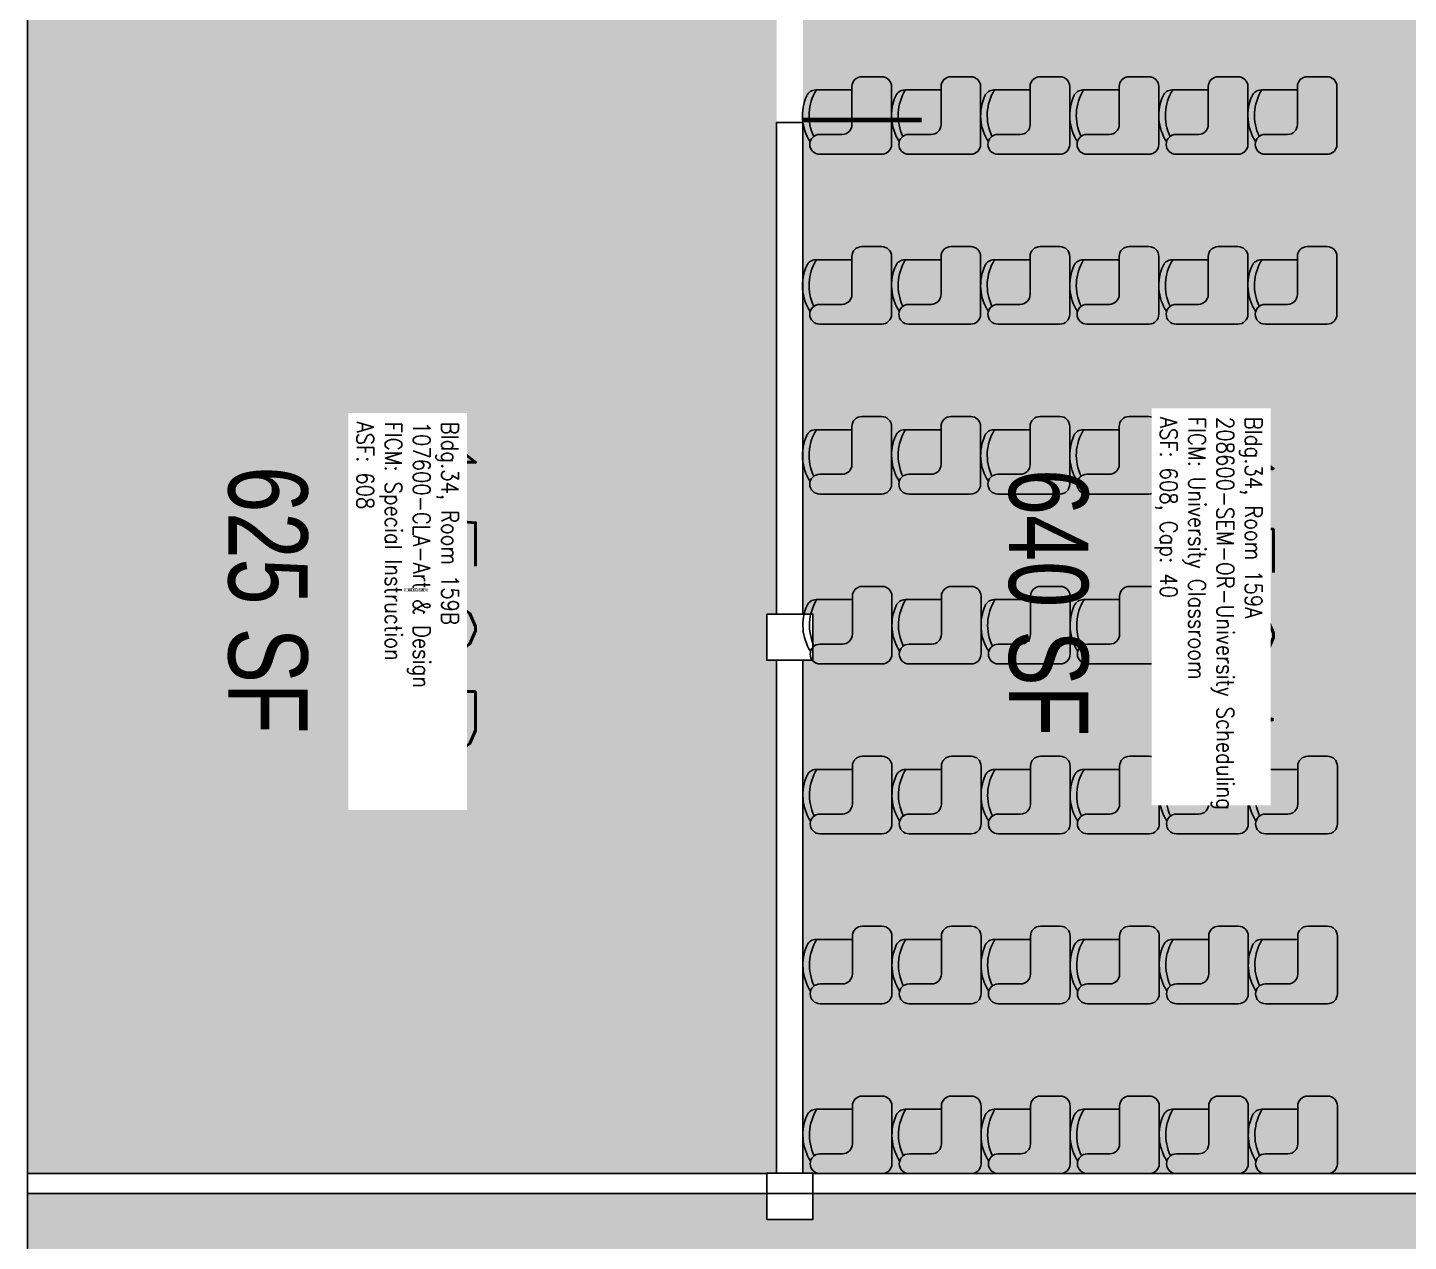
# Model space of a CAD drawing. Header units: inches. Extents: x -726 to 3772, y 0 to 2633.
# Drawn here: x 2896 to 3314.5, y 1725.8 to 2093.8 of the extents above; entities that cross this region are included whole.
import ezdxf
from ezdxf.enums import TextEntityAlignment as Align

# ---------------------------------------------------------------- set-up
doc = ezdxf.new("R2010")
doc.units = ezdxf.units.IN
doc.header["$LTSCALE"] = 10
doc.header["$MEASUREMENT"] = 0
for name, color, linetype in [('A-DOOR', 2, 'CONTINUOUS'), ('A-FURN', 3, 'CONTINUOUS'), ('A-IDEN-RNUM', 7, 'CONTINUOUS'), ('A-IDEN-SNUM', 4, 'CONTINUOUS'), ('A-IDEN-VNUM', 4, 'CONTINUOUS'), ('A-WALL', 5, 'CONTINUOUS'), ('AREA-TEXT', 3, 'CONTINUOUS'), ('Rooms-Category-Color', 7, 'CONTINUOUS'), ('Rooms-College-Color', 7, 'CONTINUOUS'), ('Rooms-Department-Color', 7, 'CONTINUOUS'), ('Rooms-Division-Color', 7, 'CONTINUOUS'), ('Rooms-Information', 7, 'CONTINUOUS')]:
    doc.layers.add(name, color=color, linetype=linetype)
doc.styles.add('AREA', font='arial.ttf', dxfattribs={"width": 0.75, "height": 24})
doc.styles.add('ROOMSNUMBER', font='txt', dxfattribs={"height": 0.03})
doc.styles.add('ROOMVNUMBER', font='simplex.shx', dxfattribs={"width": 0.85})

msp = doc.modelspace()

# ---------------------------------------------------------------- hatches: boundary and pattern name
at = {"layer": 'Rooms-Category-Color', "true_color": 0xe3f498}
msp.add_hatch(color=61, dxfattribs=at).paths.add_polyline_path([(3123, 2065), (3123, 2137), (3123, 2140), (3120, 2140), (3120, 2143), (2940, 2143), (2904, 2143), (2896, 2143), (2896, 1746.37), (3120, 1746.37), (3120, 1746.5), (3123, 1746.5), (3123, 1902), (3120, 1902), (3120, 1916), (3123, 1916)])
at = {"layer": 'Rooms-Category-Color', "true_color": 0xffff64}
msp.add_hatch(color=51, dxfattribs=at).paths.add_polyline_path([(3366, 2038), (3366, 2140), (3360, 2140), (3360, 2143), (3352, 2143), (3316, 2143), (3134, 2143), (3134, 2140), (3131, 2140), (3131, 2065), (3131, 1916), (3134, 1916), (3134, 1902), (3131, 1902), (3131, 1746.5), (3134, 1746.5), (3134, 1746.37), (3360, 1746.37), (3360, 1902), (3360, 1916), (3366, 1916)])
at = {"layer": 'Rooms-Category-Color', "true_color": 0xffe090}
msp.add_hatch(color=41, dxfattribs=at).paths.add_polyline_path([(3360, 1692.37), (3360, 1691.62), (3360, 1732.5), (3360, 1740.37), (3134, 1740.37), (3134, 1732.5), (3130, 1732.5), (3120, 1732.5), (3120, 1740.37), (2896, 1740.37), (2896, 1566.37), (3120, 1566.37), (3120, 1578.37), (3134, 1578.37), (3134, 1566.37), (3360, 1566.37), (3360, 1578.37), (3360, 1578.37), (3360, 1620.37)])
at = {"layer": 'Rooms-College-Color', "true_color": 0xb2d6e9}
for points in [[(3123, 2065), (3123, 2137), (3123, 2140), (3120, 2140), (3120, 2143), (2940, 2143), (2904, 2143), (2896, 2143), (2896, 1746.37), (3120, 1746.37), (3120, 1746.5), (3123, 1746.5), (3123, 1902), (3120, 1902), (3120, 1916), (3123, 1916)], [(3360, 1692.37), (3360, 1691.62), (3360, 1732.5), (3360, 1740.37), (3134, 1740.37), (3134, 1732.5), (3130, 1732.5), (3120, 1732.5), (3120, 1740.37), (2896, 1740.37), (2896, 1566.37), (3120, 1566.37), (3120, 1578.37), (3134, 1578.37), (3134, 1566.37), (3360, 1566.37), (3360, 1578.37), (3360, 1578.37), (3360, 1620.37)]]:
    msp.add_hatch(color=254, dxfattribs=at).paths.add_polyline_path(points)
at = {"layer": 'Rooms-College-Color', "true_color": 0xffff64}
msp.add_hatch(color=51, dxfattribs=at).paths.add_polyline_path([(3366, 2038), (3366, 2140), (3360, 2140), (3360, 2143), (3352, 2143), (3316, 2143), (3134, 2143), (3134, 2140), (3131, 2140), (3131, 2065), (3131, 1916), (3134, 1916), (3134, 1902), (3131, 1902), (3131, 1746.5), (3134, 1746.5), (3134, 1746.37), (3360, 1746.37), (3360, 1902), (3360, 1916), (3366, 1916)])
at = {"layer": 'Rooms-Department-Color', "true_color": 0xb2d6e9}
for points in [[(3123, 2065), (3123, 2137), (3123, 2140), (3120, 2140), (3120, 2143), (2940, 2143), (2904, 2143), (2896, 2143), (2896, 1746.37), (3120, 1746.37), (3120, 1746.5), (3123, 1746.5), (3123, 1902), (3120, 1902), (3120, 1916), (3123, 1916)], [(3360, 1692.37), (3360, 1691.62), (3360, 1732.5), (3360, 1740.37), (3134, 1740.37), (3134, 1732.5), (3130, 1732.5), (3120, 1732.5), (3120, 1740.37), (2896, 1740.37), (2896, 1566.37), (3120, 1566.37), (3120, 1578.37), (3134, 1578.37), (3134, 1566.37), (3360, 1566.37), (3360, 1578.37), (3360, 1578.37), (3360, 1620.37)]]:
    msp.add_hatch(color=254, dxfattribs=at).paths.add_polyline_path(points)
at = {"layer": 'Rooms-Department-Color', "true_color": 0x003fff}
msp.add_hatch(color=160, dxfattribs=at).paths.add_polyline_path([(3366, 2038), (3366, 2140), (3360, 2140), (3360, 2143), (3352, 2143), (3316, 2143), (3134, 2143), (3134, 2140), (3131, 2140), (3131, 2065), (3131, 1916), (3134, 1916), (3134, 1902), (3131, 1902), (3131, 1746.5), (3134, 1746.5), (3134, 1746.37), (3360, 1746.37), (3360, 1902), (3360, 1916), (3366, 1916)])
at = {"layer": 'Rooms-Division-Color', "true_color": 0xb2d6e9}
for points in [[(3123, 2065), (3123, 2137), (3123, 2140), (3120, 2140), (3120, 2143), (2940, 2143), (2904, 2143), (2896, 2143), (2896, 1746.37), (3120, 1746.37), (3120, 1746.5), (3123, 1746.5), (3123, 1902), (3120, 1902), (3120, 1916), (3123, 1916)], [(3360, 1692.37), (3360, 1691.62), (3360, 1732.5), (3360, 1740.37), (3134, 1740.37), (3134, 1732.5), (3130, 1732.5), (3120, 1732.5), (3120, 1740.37), (2896, 1740.37), (2896, 1566.37), (3120, 1566.37), (3120, 1578.37), (3134, 1578.37), (3134, 1566.37), (3360, 1566.37), (3360, 1578.37), (3360, 1578.37), (3360, 1620.37)]]:
    msp.add_hatch(color=254, dxfattribs=at).paths.add_polyline_path(points)
at = {"layer": 'Rooms-Division-Color', "true_color": 0x003fff}
msp.add_hatch(color=160, dxfattribs=at).paths.add_polyline_path([(3366, 2038), (3366, 2140), (3360, 2140), (3360, 2143), (3352, 2143), (3316, 2143), (3134, 2143), (3134, 2140), (3131, 2140), (3131, 2065), (3131, 1916), (3134, 1916), (3134, 1902), (3131, 1902), (3131, 1746.5), (3134, 1746.5), (3134, 1746.37), (3360, 1746.37), (3360, 1902), (3360, 1916), (3366, 1916)])

# ---------------------------------------------------------------- linework, layer by layer
at = {"layer": 'A-DOOR'}
msp.add_lwpolyline([(3131, 2065.75, 1.5, 1.5, 0), (3167, 2065.75, 0, 0, 0), (3167, 2065, 0, 0, 0.414214), (3131, 2101, 0, 0, 0.414214)], format="xyseb", dxfattribs=at)
at = {"layer": 'A-FURN'}
for p, q in [((3145.84, 2064.37), (3145.84, 2075.87)), ((3154.84, 2078.87), (3148.84, 2078.87)), ((3157.84, 2058.37), (3157.84, 2075.87)), ((3172.84, 2064.37), (3172.84, 2075.87)), ((3181.84, 2078.87), (3175.84, 2078.87)), ((3184.84, 2058.37), (3184.84, 2075.87)), ((3199.84, 2064.37), (3199.84, 2075.87)), ((3208.84, 2078.87), (3202.84, 2078.87)), ((3211.84, 2058.37), (3211.84, 2075.87)), ((3226.84, 2064.37), (3226.84, 2075.87)), ((3235.84, 2078.87), (3229.84, 2078.87)), ((3238.84, 2058.37), (3238.84, 2075.87)), ((3253.84, 2064.37), (3253.84, 2075.87)), ((3262.84, 2078.87), (3256.84, 2078.87)), ((3265.84, 2058.37), (3265.84, 2075.87)), ((3280.84, 2064.37), (3280.84, 2075.87)), ((3289.84, 2078.87), (3283.84, 2078.87)), ((3292.84, 2058.37), (3292.84, 2075.87)), ((3134.85, 2074.87), (3145.84, 2074.87)), ((3161.85, 2074.87), (3172.84, 2074.87)), ((3188.85, 2074.87), (3199.84, 2074.87)), ((3215.85, 2074.87), (3226.84, 2074.87)), ((3242.85, 2074.87), (3253.84, 2074.87)), ((3269.85, 2074.87), (3280.84, 2074.87)), ((3136.06, 2061.37), (3142.84, 2061.37)), ((3163.06, 2061.37), (3169.84, 2061.37)), ((3190.06, 2061.37), (3196.84, 2061.37)), ((3217.06, 2061.37), (3223.84, 2061.37)), ((3244.06, 2061.37), (3250.84, 2061.37)), ((3271.06, 2061.37), (3277.84, 2061.37)), ((3136.06, 2055.37), (3154.84, 2055.37)), ((3163.06, 2055.37), (3181.84, 2055.37)), ((3190.06, 2055.37), (3208.84, 2055.37)), ((3217.06, 2055.37), (3235.84, 2055.37)), ((3244.06, 2055.37), (3262.84, 2055.37)), ((3271.06, 2055.37), (3289.84, 2055.37)), ((3154.84, 2027.37), (3148.84, 2027.37)), ((3181.84, 2027.37), (3175.84, 2027.37)), ((3208.84, 2027.37), (3202.84, 2027.37)), ((3235.84, 2027.37), (3229.84, 2027.37)), ((3262.84, 2027.37), (3256.84, 2027.37)), ((3289.84, 2027.37), (3283.84, 2027.37)), ((3134.85, 2023.37), (3145.84, 2023.37)), ((3145.84, 2012.87), (3145.84, 2024.37)), ((3157.84, 2006.87), (3157.84, 2024.37)), ((3161.85, 2023.37), (3172.84, 2023.37)), ((3172.84, 2012.87), (3172.84, 2024.37)), ((3184.84, 2006.87), (3184.84, 2024.37)), ((3188.85, 2023.37), (3199.84, 2023.37)), ((3199.84, 2012.87), (3199.84, 2024.37)), ((3211.84, 2006.87), (3211.84, 2024.37)), ((3215.85, 2023.37), (3226.84, 2023.37)), ((3226.84, 2012.87), (3226.84, 2024.37)), ((3238.84, 2006.87), (3238.84, 2024.37)), ((3242.85, 2023.37), (3253.84, 2023.37)), ((3253.84, 2012.87), (3253.84, 2024.37)), ((3265.84, 2006.87), (3265.84, 2024.37)), ((3269.85, 2023.37), (3280.84, 2023.37)), ((3280.84, 2012.87), (3280.84, 2024.37)), ((3292.84, 2006.87), (3292.84, 2024.37)), ((3136.06, 2009.87), (3142.84, 2009.87)), ((3163.06, 2009.87), (3169.84, 2009.87)), ((3190.06, 2009.87), (3196.84, 2009.87)), ((3217.06, 2009.87), (3223.84, 2009.87)), ((3244.06, 2009.87), (3250.84, 2009.87)), ((3271.06, 2009.87), (3277.84, 2009.87)), ((3136.06, 2003.87), (3154.84, 2003.87)), ((3163.06, 2003.87), (3181.84, 2003.87)), ((3190.06, 2003.87), (3208.84, 2003.87)), ((3217.06, 2003.87), (3235.84, 2003.87)), ((3244.06, 2003.87), (3262.84, 2003.87)), ((3271.06, 2003.87), (3289.84, 2003.87)), ((3154.84, 1975.87), (3148.84, 1975.87)), ((3181.84, 1975.87), (3175.84, 1975.87)), ((3208.84, 1975.87), (3202.84, 1975.87)), ((3235.84, 1975.87), (3229.84, 1975.87)), ((3262.84, 1975.87), (3256.84, 1975.87)), ((3134.85, 1971.87), (3145.84, 1971.87)), ((3145.84, 1961.37), (3145.84, 1972.87)), ((3157.84, 1955.37), (3157.84, 1972.87)), ((3161.85, 1971.87), (3172.84, 1971.87)), ((3172.84, 1961.37), (3172.84, 1972.87)), ((3184.84, 1955.37), (3184.84, 1972.87)), ((3188.85, 1971.87), (3199.84, 1971.87)), ((3199.84, 1961.37), (3199.84, 1972.87)), ((3211.84, 1955.37), (3211.84, 1972.87)), ((3215.85, 1971.87), (3226.84, 1971.87)), ((3226.84, 1961.37), (3226.84, 1972.87)), ((3238.84, 1955.37), (3238.84, 1972.87)), ((3242.85, 1971.87), (3253.84, 1971.87)), ((3253.84, 1961.37), (3253.84, 1972.87)), ((3265.84, 1955.37), (3265.84, 1972.87)), ((3136.06, 1958.37), (3142.84, 1958.37)), ((3163.06, 1958.37), (3169.84, 1958.37)), ((3190.06, 1958.37), (3196.84, 1958.37)), ((3217.06, 1958.37), (3223.84, 1958.37)), ((3244.06, 1958.37), (3250.84, 1958.37)), ((3136.06, 1952.37), (3154.84, 1952.37)), ((3163.06, 1952.37), (3181.84, 1952.37)), ((3190.06, 1952.37), (3208.84, 1952.37)), ((3217.06, 1952.37), (3235.84, 1952.37)), ((3244.06, 1952.37), (3262.84, 1952.37)), ((3145.96, 1909.87), (3145.96, 1921.37)), ((3154.96, 1924.37), (3148.96, 1924.37)), ((3157.96, 1903.87), (3157.96, 1921.37)), ((3172.96, 1909.87), (3172.96, 1921.37)), ((3181.96, 1924.37), (3175.96, 1924.37)), ((3184.96, 1903.87), (3184.96, 1921.37)), ((3199.96, 1909.87), (3199.96, 1921.37)), ((3208.96, 1924.37), (3202.96, 1924.37)), ((3211.96, 1903.87), (3211.96, 1921.37)), ((3226.96, 1909.87), (3226.96, 1921.37)), ((3235.96, 1924.37), (3229.96, 1924.37)), ((3238.96, 1903.87), (3238.96, 1921.37)), ((3253.96, 1909.87), (3253.96, 1921.37)), ((3262.96, 1924.37), (3256.96, 1924.37)), ((3265.96, 1903.87), (3265.96, 1921.37)), ((3134.97, 1920.37), (3145.96, 1920.37)), ((3161.97, 1920.37), (3172.96, 1920.37)), ((3188.97, 1920.37), (3199.96, 1920.37)), ((3215.97, 1920.37), (3226.96, 1920.37)), ((3242.97, 1920.37), (3253.96, 1920.37)), ((3136.18, 1906.87), (3142.96, 1906.87)), ((3163.18, 1906.87), (3169.96, 1906.87)), ((3190.18, 1906.87), (3196.96, 1906.87)), ((3217.18, 1906.87), (3223.96, 1906.87)), ((3244.18, 1906.87), (3250.96, 1906.87)), ((3136.18, 1900.87), (3154.96, 1900.87)), ((3163.18, 1900.87), (3181.96, 1900.87)), ((3190.18, 1900.87), (3208.96, 1900.87)), ((3217.18, 1900.87), (3235.96, 1900.87)), ((3244.18, 1900.87), (3262.96, 1900.87)), ((3154.96, 1872.87), (3148.96, 1872.87)), ((3181.96, 1872.87), (3175.96, 1872.87)), ((3208.96, 1872.87), (3202.96, 1872.87)), ((3235.96, 1872.87), (3229.96, 1872.87)), ((3262.96, 1872.87), (3256.96, 1872.87)), ((3289.96, 1872.87), (3283.96, 1872.87)), ((3134.97, 1868.87), (3145.96, 1868.87)), ((3145.96, 1858.37), (3145.96, 1869.87)), ((3157.96, 1852.37), (3157.96, 1869.87)), ((3161.97, 1868.87), (3172.96, 1868.87)), ((3172.96, 1858.37), (3172.96, 1869.87)), ((3184.96, 1852.37), (3184.96, 1869.87)), ((3188.97, 1868.87), (3199.96, 1868.87)), ((3199.96, 1858.37), (3199.96, 1869.87)), ((3211.96, 1852.37), (3211.96, 1869.87)), ((3215.97, 1868.87), (3226.96, 1868.87)), ((3226.96, 1858.37), (3226.96, 1869.87)), ((3238.96, 1852.37), (3238.96, 1869.87)), ((3242.97, 1868.87), (3253.96, 1868.87)), ((3253.96, 1858.37), (3253.96, 1869.87)), ((3265.96, 1852.37), (3265.96, 1869.87)), ((3269.97, 1868.87), (3280.96, 1868.87)), ((3280.96, 1858.37), (3280.96, 1869.87)), ((3292.96, 1852.37), (3292.96, 1869.87)), ((3136.18, 1855.37), (3142.96, 1855.37)), ((3163.18, 1855.37), (3169.96, 1855.37)), ((3190.18, 1855.37), (3196.96, 1855.37)), ((3217.18, 1855.37), (3223.96, 1855.37)), ((3244.18, 1855.37), (3250.96, 1855.37)), ((3271.18, 1855.37), (3277.96, 1855.37)), ((3136.18, 1849.37), (3154.96, 1849.37)), ((3163.18, 1849.37), (3181.96, 1849.37)), ((3190.18, 1849.37), (3208.96, 1849.37)), ((3217.18, 1849.37), (3235.96, 1849.37)), ((3244.18, 1849.37), (3262.96, 1849.37)), ((3271.18, 1849.37), (3289.96, 1849.37)), ((3154.96, 1821.37), (3148.96, 1821.37)), ((3181.96, 1821.37), (3175.96, 1821.37)), ((3208.96, 1821.37), (3202.96, 1821.37)), ((3235.96, 1821.37), (3229.96, 1821.37)), ((3262.96, 1821.37), (3256.96, 1821.37)), ((3289.96, 1821.37), (3283.96, 1821.37)), ((3134.97, 1817.37), (3145.96, 1817.37)), ((3145.96, 1806.87), (3145.96, 1818.37)), ((3157.96, 1800.87), (3157.96, 1818.37)), ((3161.97, 1817.37), (3172.96, 1817.37)), ((3172.96, 1806.87), (3172.96, 1818.37)), ((3184.96, 1800.87), (3184.96, 1818.37)), ((3188.97, 1817.37), (3199.96, 1817.37)), ((3199.96, 1806.87), (3199.96, 1818.37)), ((3211.96, 1800.87), (3211.96, 1818.37)), ((3215.97, 1817.37), (3226.96, 1817.37)), ((3226.96, 1806.87), (3226.96, 1818.37)), ((3238.96, 1800.87), (3238.96, 1818.37)), ((3242.97, 1817.37), (3253.96, 1817.37)), ((3253.96, 1806.87), (3253.96, 1818.37)), ((3265.96, 1800.87), (3265.96, 1818.37)), ((3269.97, 1817.37), (3280.96, 1817.37)), ((3280.96, 1806.87), (3280.96, 1818.37)), ((3292.96, 1800.87), (3292.96, 1818.37)), ((3136.18, 1803.87), (3142.96, 1803.87)), ((3163.18, 1803.87), (3169.96, 1803.87)), ((3190.18, 1803.87), (3196.96, 1803.87)), ((3217.18, 1803.87), (3223.96, 1803.87)), ((3244.18, 1803.87), (3250.96, 1803.87)), ((3271.18, 1803.87), (3277.96, 1803.87)), ((3136.18, 1797.87), (3154.96, 1797.87)), ((3163.18, 1797.87), (3181.96, 1797.87)), ((3190.18, 1797.87), (3208.96, 1797.87)), ((3217.18, 1797.87), (3235.96, 1797.87)), ((3244.18, 1797.87), (3262.96, 1797.87)), ((3271.18, 1797.87), (3289.96, 1797.87)), ((3145.96, 1755.37), (3145.96, 1766.87)), ((3154.96, 1769.87), (3148.96, 1769.87)), ((3157.96, 1749.37), (3157.96, 1766.87)), ((3172.96, 1755.37), (3172.96, 1766.87)), ((3181.96, 1769.87), (3175.96, 1769.87)), ((3184.96, 1749.37), (3184.96, 1766.87)), ((3199.96, 1755.37), (3199.96, 1766.87)), ((3208.96, 1769.87), (3202.96, 1769.87)), ((3211.96, 1749.37), (3211.96, 1766.87)), ((3226.96, 1755.37), (3226.96, 1766.87)), ((3235.96, 1769.87), (3229.96, 1769.87)), ((3238.96, 1749.37), (3238.96, 1766.87)), ((3253.96, 1755.37), (3253.96, 1766.87)), ((3262.96, 1769.87), (3256.96, 1769.87)), ((3265.96, 1749.37), (3265.96, 1766.87)), ((3280.96, 1755.37), (3280.96, 1766.87)), ((3289.96, 1769.87), (3283.96, 1769.87)), ((3292.96, 1749.37), (3292.96, 1766.87)), ((3134.97, 1765.87), (3145.96, 1765.87)), ((3161.97, 1765.87), (3172.96, 1765.87)), ((3188.97, 1765.87), (3199.96, 1765.87)), ((3215.97, 1765.87), (3226.96, 1765.87)), ((3242.97, 1765.87), (3253.96, 1765.87)), ((3269.97, 1765.87), (3280.96, 1765.87)), ((3136.18, 1752.37), (3142.96, 1752.37)), ((3163.18, 1752.37), (3169.96, 1752.37)), ((3190.18, 1752.37), (3196.96, 1752.37)), ((3217.18, 1752.37), (3223.96, 1752.37)), ((3244.18, 1752.37), (3250.96, 1752.37)), ((3271.18, 1752.37), (3277.96, 1752.37)), ((3136.18, 1746.37), (3154.96, 1746.37)), ((3163.18, 1746.37), (3181.96, 1746.37)), ((3190.18, 1746.37), (3208.96, 1746.37)), ((3217.18, 1746.37), (3235.96, 1746.37)), ((3244.18, 1746.37), (3262.96, 1746.37)), ((3271.18, 1746.37), (3289.96, 1746.37))]:
    msp.add_line(p, q, dxfattribs=at)
for centre, radius, start, end in [((3148.84, 2075.87), 3, 90, 180), ((3154.84, 2075.87), 3, 0, 90), ((3175.84, 2075.87), 3, 90, 180), ((3181.84, 2075.87), 3, 0, 90), ((3202.84, 2075.87), 3, 90, 180), ((3208.84, 2075.87), 3, 0, 90), ((3229.84, 2075.87), 3, 90, 180), ((3235.84, 2075.87), 3, 0, 90), ((3256.84, 2075.87), 3, 90, 180), ((3262.84, 2075.87), 3, 0, 90), ((3283.84, 2075.87), 3, 90, 180), ((3289.84, 2075.87), 3, 0, 90), ((3145.47, 2067.12), 14.63, 155.894, 212.8223), ((3134.85, 2071.87), 3, 90, 155.894), ((3147.47, 2067.12), 14.63, 148.0126, 205.6562), ((3172.47, 2067.12), 14.63, 155.894, 212.8223), ((3161.85, 2071.87), 3, 90, 155.894), ((3174.47, 2067.12), 14.63, 148.0126, 205.6562), ((3199.47, 2067.12), 14.63, 155.894, 212.8223), ((3188.85, 2071.87), 3, 90, 155.894), ((3201.47, 2067.12), 14.63, 148.0126, 205.6562), ((3226.47, 2067.12), 14.63, 155.894, 212.8223), ((3215.85, 2071.87), 3, 90, 155.894), ((3228.47, 2067.12), 14.63, 148.0126, 205.6562), ((3253.47, 2067.12), 14.63, 155.894, 212.8223), ((3242.85, 2071.87), 3, 90, 155.894), ((3255.47, 2067.12), 14.63, 148.0126, 205.6562), ((3280.47, 2067.12), 14.63, 155.894, 212.8223), ((3269.85, 2071.87), 3, 90, 155.894), ((3282.47, 2067.12), 14.63, 148.0126, 205.6562), ((3142.84, 2064.37), 3, 270, 0), ((3169.84, 2064.37), 3, 270, 0), ((3196.84, 2064.37), 3, 270, 0), ((3223.84, 2064.37), 3, 270, 0), ((3250.84, 2064.37), 3, 270, 0), ((3277.84, 2064.37), 3, 270, 0), ((3136.06, 2058.37), 3, 90, 180), ((3163.06, 2058.37), 3, 90, 180), ((3190.06, 2058.37), 3, 90, 180), ((3217.06, 2058.37), 3, 90, 180), ((3244.06, 2058.37), 3, 90, 180), ((3271.06, 2058.37), 3, 90, 180), ((3136.06, 2058.37), 3, 180, 270), ((3154.84, 2058.37), 3, 270, 0), ((3163.06, 2058.37), 3, 180, 270), ((3181.84, 2058.37), 3, 270, 0), ((3190.06, 2058.37), 3, 180, 270), ((3208.84, 2058.37), 3, 270, 0), ((3217.06, 2058.37), 3, 180, 270), ((3235.84, 2058.37), 3, 270, 0), ((3244.06, 2058.37), 3, 180, 270), ((3262.84, 2058.37), 3, 270, 0), ((3271.06, 2058.37), 3, 180, 270), ((3289.84, 2058.37), 3, 270, 0), ((3148.84, 2024.37), 3, 90, 180), ((3154.84, 2024.37), 3, 0, 90), ((3175.84, 2024.37), 3, 90, 180), ((3181.84, 2024.37), 3, 0, 90), ((3202.84, 2024.37), 3, 90, 180), ((3208.84, 2024.37), 3, 0, 90), ((3229.84, 2024.37), 3, 90, 180), ((3235.84, 2024.37), 3, 0, 90), ((3256.84, 2024.37), 3, 90, 180), ((3262.84, 2024.37), 3, 0, 90), ((3283.84, 2024.37), 3, 90, 180), ((3289.84, 2024.37), 3, 0, 90), ((3145.47, 2015.62), 14.63, 155.894, 212.8223), ((3134.85, 2020.37), 3, 90, 155.894), ((3147.47, 2015.62), 14.63, 148.0126, 205.6562), ((3172.47, 2015.62), 14.63, 155.894, 212.8223), ((3161.85, 2020.37), 3, 90, 155.894), ((3174.47, 2015.62), 14.63, 148.0126, 205.6562), ((3199.47, 2015.62), 14.63, 155.894, 212.8223), ((3188.85, 2020.37), 3, 90, 155.894), ((3201.47, 2015.62), 14.63, 148.0126, 205.6562), ((3226.47, 2015.62), 14.63, 155.894, 212.8223), ((3215.85, 2020.37), 3, 90, 155.894), ((3228.47, 2015.62), 14.63, 148.0126, 205.6562), ((3253.47, 2015.62), 14.63, 155.894, 212.8223), ((3242.85, 2020.37), 3, 90, 155.894), ((3255.47, 2015.62), 14.63, 148.0126, 205.6562), ((3280.47, 2015.62), 14.63, 155.894, 212.8223), ((3269.85, 2020.37), 3, 90, 155.894), ((3282.47, 2015.62), 14.63, 148.0126, 205.6562), ((3136.06, 2006.87), 3, 90, 180), ((3142.84, 2012.87), 3, 270, 0), ((3163.06, 2006.87), 3, 90, 180), ((3169.84, 2012.87), 3, 270, 0), ((3190.06, 2006.87), 3, 90, 180), ((3196.84, 2012.87), 3, 270, 0), ((3217.06, 2006.87), 3, 90, 180), ((3223.84, 2012.87), 3, 270, 0), ((3244.06, 2006.87), 3, 90, 180), ((3250.84, 2012.87), 3, 270, 0), ((3271.06, 2006.87), 3, 90, 180), ((3277.84, 2012.87), 3, 270, 0), ((3136.06, 2006.87), 3, 180, 270), ((3154.84, 2006.87), 3, 270, 0), ((3163.06, 2006.87), 3, 180, 270), ((3181.84, 2006.87), 3, 270, 0), ((3190.06, 2006.87), 3, 180, 270), ((3208.84, 2006.87), 3, 270, 0), ((3217.06, 2006.87), 3, 180, 270), ((3235.84, 2006.87), 3, 270, 0), ((3244.06, 2006.87), 3, 180, 270), ((3262.84, 2006.87), 3, 270, 0), ((3271.06, 2006.87), 3, 180, 270), ((3289.84, 2006.87), 3, 270, 0), ((3148.84, 1972.87), 3, 90, 180), ((3154.84, 1972.87), 3, 0, 90), ((3175.84, 1972.87), 3, 90, 180), ((3181.84, 1972.87), 3, 0, 90), ((3202.84, 1972.87), 3, 90, 180), ((3208.84, 1972.87), 3, 0, 90), ((3229.84, 1972.87), 3, 90, 180), ((3235.84, 1972.87), 3, 0, 90), ((3256.84, 1972.87), 3, 90, 180), ((3262.84, 1972.87), 3, 0, 90), ((3134.85, 1968.87), 3, 90, 155.894), ((3147.47, 1964.12), 14.63, 148.0126, 205.6562), ((3161.85, 1968.87), 3, 90, 155.894), ((3174.47, 1964.12), 14.63, 148.0126, 205.6562), ((3188.85, 1968.87), 3, 90, 155.894), ((3201.47, 1964.12), 14.63, 148.0126, 205.6562), ((3215.85, 1968.87), 3, 90, 155.894), ((3228.47, 1964.12), 14.63, 148.0126, 205.6562), ((3242.85, 1968.87), 3, 90, 155.894), ((3255.47, 1964.12), 14.63, 148.0126, 205.6562), ((3145.47, 1964.12), 14.63, 155.894, 212.8223), ((3172.47, 1964.12), 14.63, 155.894, 212.8223), ((3199.47, 1964.12), 14.63, 155.894, 212.8223), ((3226.47, 1964.12), 14.63, 155.894, 212.8223), ((3253.47, 1964.12), 14.63, 155.894, 212.8223), ((3142.84, 1961.37), 3, 270, 0), ((3169.84, 1961.37), 3, 270, 0), ((3196.84, 1961.37), 3, 270, 0), ((3223.84, 1961.37), 3, 270, 0), ((3250.84, 1961.37), 3, 270, 0), ((3136.06, 1955.37), 3, 90, 180), ((3136.06, 1955.37), 3, 180, 270), ((3154.84, 1955.37), 3, 270, 0), ((3163.06, 1955.37), 3, 90, 180), ((3163.06, 1955.37), 3, 180, 270), ((3181.84, 1955.37), 3, 270, 0), ((3190.06, 1955.37), 3, 90, 180), ((3190.06, 1955.37), 3, 180, 270), ((3208.84, 1955.37), 3, 270, 0), ((3217.06, 1955.37), 3, 90, 180), ((3217.06, 1955.37), 3, 180, 270), ((3235.84, 1955.37), 3, 270, 0), ((3244.06, 1955.37), 3, 90, 180), ((3244.06, 1955.37), 3, 180, 270), ((3262.84, 1955.37), 3, 270, 0), ((3148.96, 1921.37), 3, 90, 180), ((3154.96, 1921.37), 3, 0, 90), ((3175.96, 1921.37), 3, 90, 180), ((3181.96, 1921.37), 3, 0, 90), ((3202.96, 1921.37), 3, 90, 180), ((3208.96, 1921.37), 3, 0, 90), ((3229.96, 1921.37), 3, 90, 180), ((3235.96, 1921.37), 3, 0, 90), ((3256.96, 1921.37), 3, 90, 180), ((3262.96, 1921.37), 3, 0, 90), ((3145.59, 1912.62), 14.63, 155.894, 212.8223), ((3134.97, 1917.37), 3, 90, 155.894), ((3147.59, 1912.62), 14.63, 148.0126, 205.6562), ((3172.59, 1912.62), 14.63, 155.894, 212.8223), ((3161.97, 1917.37), 3, 90, 155.894), ((3174.59, 1912.62), 14.63, 148.0126, 205.6562), ((3199.59, 1912.62), 14.63, 155.894, 212.8223), ((3188.97, 1917.37), 3, 90, 155.894), ((3201.59, 1912.62), 14.63, 148.0126, 205.6562), ((3226.59, 1912.62), 14.63, 155.894, 212.8223), ((3215.97, 1917.37), 3, 90, 155.894), ((3228.59, 1912.62), 14.63, 148.0126, 205.6562), ((3253.59, 1912.62), 14.63, 155.894, 212.8223), ((3242.97, 1917.37), 3, 90, 155.894), ((3255.59, 1912.62), 14.63, 148.0126, 205.6562), ((3142.96, 1909.87), 3, 270, 0), ((3169.96, 1909.87), 3, 270, 0), ((3196.96, 1909.87), 3, 270, 0), ((3223.96, 1909.87), 3, 270, 0), ((3250.96, 1909.87), 3, 270, 0), ((3136.18, 1903.87), 3, 90, 180), ((3163.18, 1903.87), 3, 90, 180), ((3190.18, 1903.87), 3, 90, 180), ((3217.18, 1903.87), 3, 90, 180), ((3244.18, 1903.87), 3, 90, 180), ((3136.18, 1903.87), 3, 180, 270), ((3154.96, 1903.87), 3, 270, 0), ((3163.18, 1903.87), 3, 180, 270), ((3181.96, 1903.87), 3, 270, 0), ((3190.18, 1903.87), 3, 180, 270), ((3208.96, 1903.87), 3, 270, 0), ((3217.18, 1903.87), 3, 180, 270), ((3235.96, 1903.87), 3, 270, 0), ((3244.18, 1903.87), 3, 180, 270), ((3262.96, 1903.87), 3, 270, 0), ((3148.96, 1869.87), 3, 90, 180), ((3154.96, 1869.87), 3, 0, 90), ((3175.96, 1869.87), 3, 90, 180), ((3181.96, 1869.87), 3, 0, 90), ((3202.96, 1869.87), 3, 90, 180), ((3208.96, 1869.87), 3, 0, 90), ((3229.96, 1869.87), 3, 90, 180), ((3235.96, 1869.87), 3, 0, 90), ((3256.96, 1869.87), 3, 90, 180), ((3262.96, 1869.87), 3, 0, 90), ((3283.96, 1869.87), 3, 90, 180), ((3289.96, 1869.87), 3, 0, 90), ((3145.59, 1861.12), 14.63, 155.894, 212.8223), ((3134.97, 1865.87), 3, 90, 155.894), ((3147.59, 1861.12), 14.63, 148.0126, 205.6562), ((3172.59, 1861.12), 14.63, 155.894, 212.8223), ((3161.97, 1865.87), 3, 90, 155.894), ((3174.59, 1861.12), 14.63, 148.0126, 205.6562), ((3199.59, 1861.12), 14.63, 155.894, 212.8223), ((3188.97, 1865.87), 3, 90, 155.894), ((3201.59, 1861.12), 14.63, 148.0126, 205.6562), ((3226.59, 1861.12), 14.63, 155.894, 212.8223), ((3215.97, 1865.87), 3, 90, 155.894), ((3228.59, 1861.12), 14.63, 148.0126, 205.6562), ((3253.59, 1861.12), 14.63, 155.894, 212.8223), ((3242.97, 1865.87), 3, 90, 155.894), ((3255.59, 1861.12), 14.63, 148.0126, 205.6562), ((3280.59, 1861.12), 14.63, 155.894, 212.8223), ((3269.97, 1865.87), 3, 90, 155.894), ((3282.59, 1861.12), 14.63, 148.0126, 205.6562), ((3142.96, 1858.37), 3, 270, 0), ((3169.96, 1858.37), 3, 270, 0), ((3196.96, 1858.37), 3, 270, 0), ((3223.96, 1858.37), 3, 270, 0), ((3250.96, 1858.37), 3, 270, 0), ((3277.96, 1858.37), 3, 270, 0), ((3136.18, 1852.37), 3, 90, 180), ((3163.18, 1852.37), 3, 90, 180), ((3190.18, 1852.37), 3, 90, 180), ((3217.18, 1852.37), 3, 90, 180), ((3244.18, 1852.37), 3, 90, 180), ((3271.18, 1852.37), 3, 90, 180), ((3136.18, 1852.37), 3, 180, 270), ((3154.96, 1852.37), 3, 270, 0), ((3163.18, 1852.37), 3, 180, 270), ((3181.96, 1852.37), 3, 270, 0), ((3190.18, 1852.37), 3, 180, 270), ((3208.96, 1852.37), 3, 270, 0), ((3217.18, 1852.37), 3, 180, 270), ((3235.96, 1852.37), 3, 270, 0), ((3244.18, 1852.37), 3, 180, 270), ((3262.96, 1852.37), 3, 270, 0), ((3271.18, 1852.37), 3, 180, 270), ((3289.96, 1852.37), 3, 270, 0), ((3148.96, 1818.37), 3, 90, 180), ((3154.96, 1818.37), 3, 0, 90), ((3175.96, 1818.37), 3, 90, 180), ((3181.96, 1818.37), 3, 0, 90), ((3202.96, 1818.37), 3, 90, 180), ((3208.96, 1818.37), 3, 0, 90), ((3229.96, 1818.37), 3, 90, 180), ((3235.96, 1818.37), 3, 0, 90), ((3256.96, 1818.37), 3, 90, 180), ((3262.96, 1818.37), 3, 0, 90), ((3283.96, 1818.37), 3, 90, 180), ((3289.96, 1818.37), 3, 0, 90), ((3134.97, 1814.37), 3, 90, 155.894), ((3147.59, 1809.62), 14.63, 148.0126, 205.6562), ((3161.97, 1814.37), 3, 90, 155.894), ((3174.59, 1809.62), 14.63, 148.0126, 205.6562), ((3188.97, 1814.37), 3, 90, 155.894), ((3201.59, 1809.62), 14.63, 148.0126, 205.6562), ((3215.97, 1814.37), 3, 90, 155.894), ((3228.59, 1809.62), 14.63, 148.0126, 205.6562), ((3242.97, 1814.37), 3, 90, 155.894), ((3255.59, 1809.62), 14.63, 148.0126, 205.6562), ((3269.97, 1814.37), 3, 90, 155.894), ((3282.59, 1809.62), 14.63, 148.0126, 205.6562), ((3145.59, 1809.62), 14.63, 155.894, 212.8223), ((3172.59, 1809.62), 14.63, 155.894, 212.8223), ((3199.59, 1809.62), 14.63, 155.894, 212.8223), ((3226.59, 1809.62), 14.63, 155.894, 212.8223), ((3253.59, 1809.62), 14.63, 155.894, 212.8223), ((3280.59, 1809.62), 14.63, 155.894, 212.8223), ((3136.18, 1800.87), 3, 90, 180), ((3142.96, 1806.87), 3, 270, 0), ((3163.18, 1800.87), 3, 90, 180), ((3169.96, 1806.87), 3, 270, 0), ((3190.18, 1800.87), 3, 90, 180), ((3196.96, 1806.87), 3, 270, 0), ((3217.18, 1800.87), 3, 90, 180), ((3223.96, 1806.87), 3, 270, 0), ((3244.18, 1800.87), 3, 90, 180), ((3250.96, 1806.87), 3, 270, 0), ((3271.18, 1800.87), 3, 90, 180), ((3277.96, 1806.87), 3, 270, 0), ((3136.18, 1800.87), 3, 180, 270), ((3154.96, 1800.87), 3, 270, 0), ((3163.18, 1800.87), 3, 180, 270), ((3181.96, 1800.87), 3, 270, 0), ((3190.18, 1800.87), 3, 180, 270), ((3208.96, 1800.87), 3, 270, 0), ((3217.18, 1800.87), 3, 180, 270), ((3235.96, 1800.87), 3, 270, 0), ((3244.18, 1800.87), 3, 180, 270), ((3262.96, 1800.87), 3, 270, 0), ((3271.18, 1800.87), 3, 180, 270), ((3289.96, 1800.87), 3, 270, 0), ((3148.96, 1766.87), 3, 90, 180), ((3154.96, 1766.87), 3, 0, 90), ((3175.96, 1766.87), 3, 90, 180), ((3181.96, 1766.87), 3, 0, 90), ((3202.96, 1766.87), 3, 90, 180), ((3208.96, 1766.87), 3, 0, 90), ((3229.96, 1766.87), 3, 90, 180), ((3235.96, 1766.87), 3, 0, 90), ((3256.96, 1766.87), 3, 90, 180), ((3262.96, 1766.87), 3, 0, 90), ((3283.96, 1766.87), 3, 90, 180), ((3289.96, 1766.87), 3, 0, 90), ((3145.59, 1758.12), 14.63, 155.894, 212.8223), ((3134.97, 1762.87), 3, 90, 155.894), ((3147.59, 1758.12), 14.63, 148.0126, 205.6562), ((3172.59, 1758.12), 14.63, 155.894, 212.8223), ((3161.97, 1762.87), 3, 90, 155.894), ((3174.59, 1758.12), 14.63, 148.0126, 205.6562), ((3199.59, 1758.12), 14.63, 155.894, 212.8223), ((3188.97, 1762.87), 3, 90, 155.894), ((3201.59, 1758.12), 14.63, 148.0126, 205.6562), ((3226.59, 1758.12), 14.63, 155.894, 212.8223), ((3215.97, 1762.87), 3, 90, 155.894), ((3228.59, 1758.12), 14.63, 148.0126, 205.6562), ((3253.59, 1758.12), 14.63, 155.894, 212.8223), ((3242.97, 1762.87), 3, 90, 155.894), ((3255.59, 1758.12), 14.63, 148.0126, 205.6562), ((3280.59, 1758.12), 14.63, 155.894, 212.8223), ((3269.97, 1762.87), 3, 90, 155.894), ((3282.59, 1758.12), 14.63, 148.0126, 205.6562), ((3142.96, 1755.37), 3, 270, 0), ((3169.96, 1755.37), 3, 270, 0), ((3196.96, 1755.37), 3, 270, 0), ((3223.96, 1755.37), 3, 270, 0), ((3250.96, 1755.37), 3, 270, 0), ((3277.96, 1755.37), 3, 270, 0), ((3136.18, 1749.37), 3, 90, 180), ((3136.18, 1749.37), 3, 180, 270), ((3154.96, 1749.37), 3, 270, 0), ((3163.18, 1749.37), 3, 90, 180), ((3163.18, 1749.37), 3, 180, 270), ((3181.96, 1749.37), 3, 270, 0), ((3190.18, 1749.37), 3, 90, 180), ((3190.18, 1749.37), 3, 180, 270), ((3208.96, 1749.37), 3, 270, 0), ((3217.18, 1749.37), 3, 90, 180), ((3217.18, 1749.37), 3, 180, 270), ((3235.96, 1749.37), 3, 270, 0), ((3244.18, 1749.37), 3, 90, 180), ((3244.18, 1749.37), 3, 180, 270), ((3262.96, 1749.37), 3, 270, 0), ((3271.18, 1749.37), 3, 90, 180), ((3271.18, 1749.37), 3, 180, 270), ((3289.96, 1749.37), 3, 270, 0)]:
    msp.add_arc(centre, radius, start, end, dxfattribs=at)
at = {"layer": 'A-WALL'}
for p, q in [((2896, 1456.55), (2896, 2143)), ((3123, 2065), (3131, 2065)), ((3123, 2065), (3131, 2065)), ((3123, 2065), (3123, 1916)), ((3131, 2065), (3131, 1916)), ((3120, 1916), (3134, 1916)), ((3120, 1902), (3120, 1916)), ((3123, 1916), (3131, 1916)), ((3134, 1916), (3134, 1902)), ((3134, 1902), (3120, 1902)), ((3123, 1902), (3123, 1746.5)), ((3131, 1902), (3123, 1902)), ((3134, 1902), (3130, 1902)), ((3134, 1902), (3130, 1902)), ((3131, 1902), (3131, 1746.5)), ((3120, 1746.37), (2896, 1746.37)), ((3120, 1746.5), (3134, 1746.5)), ((3120, 1732.5), (3120, 1746.5)), ((3120, 1740.37), (3120, 1746.37)), ((3131, 1746.5), (3123, 1746.5)), ((3134, 1746.5), (3134, 1732.5)), ((3360, 1746.37), (3134, 1746.37)), ((3134, 1740.37), (3134, 1746.37)), ((3134, 1740.37), (2896, 1740.37)), ((3360, 1740.37), (3120, 1740.37)), ((3134, 1732.5), (3120, 1732.5)), ((3134, 1732.5), (3130, 1732.5)), ((3134, 1732.5), (3130, 1732.5))]:
    msp.add_line(p, q, dxfattribs=at)
for points in [[(3120, 1916), (3134, 1916), (3134, 1902), (3120, 1902), (3120, 1916)], [(3120, 1916), (3134, 1916), (3134, 1902)], [(3120, 1916), (3134, 1916), (3134, 1902)], [(3120, 1746.5), (3134, 1746.5), (3134, 1732.5)], [(3120, 1746.5), (3134, 1746.5), (3134, 1732.5), (3120, 1732.5), (3120, 1746.5)], [(3120, 1746.5), (3134, 1746.5), (3134, 1732.5)]]:
    msp.add_lwpolyline(points, dxfattribs=at)

# ---------------------------------------------------------------- texts
at = {"layer": 'A-IDEN-RNUM', "style": 'ROOMSNUMBER', "width": 0.85}
for s, p in [('0159-B0', (3013.75, 1923.32)), ('0159-A0', (3255.57, 1923.32))]:
    msp.add_text(s, height=0.96, dxfattribs=at).set_placement(p, align=Align.MIDDLE)
at = {"layer": 'A-IDEN-SNUM', "style": 'ROOMSNUMBER', "width": 0.85}
for s, p in [('03400159B0', (3013.75, 1923.32)), ('03400159A0', (3255.57, 1923.32))]:
    msp.add_text(s, height=0.96, dxfattribs=at).set_placement(p, align=Align.MIDDLE)
at = {"layer": 'A-IDEN-VNUM', "style": 'ROOMVNUMBER', "width": 0.85}
for s, p in [('159B', (3013.75, 1923.32)), ('159A', (3255.57, 1923.32))]:
    msp.add_text(s, height=36, rotation=270, dxfattribs=at).set_placement(p, align=Align.MIDDLE)
at = {"layer": 'AREA-TEXT', "style": 'AREA', "width": 0.75}
for s, p in [('625 SF', (2968.87, 1920.29)), ('640 SF', (3205.44, 1919.45))]:
    msp.add_text(s, height=24, rotation=270, dxfattribs=at).set_placement(p, align=Align.MIDDLE_CENTER)

# ---------------------------------------------------------------- next in the draw order: texts
at = {"layer": 'Rooms-Information', "width": 115.2, "attachment_point": 7, "rotation": 270, "style": 'ROOMVNUMBER', "bg_fill": 3, "box_fill_scale": 1.5, "bg_fill_color": 256, "bg_fill_true_color": 13158600, "bg_fill_transparency": 0}
for s, insert, char_height in [('Bldg.34, Room 159B^M^J107600-CLA-Art & Design^M^JFICM: Special Instruction^M^JASF: 608', (2995.75, 1974.32), 5.1429), ('Bldg.34, Room 159A^M^J208600-SEM-OR-University Scheduling^M^JFICM: University Classroom^M^JASF: 608, Cap: 40', (3237.57, 1975.77), 5.14286)]:
    msp.add_mtext(s, dxfattribs=dict(at, insert=insert, char_height=char_height))

doc.saveas('drawing.dxf')
